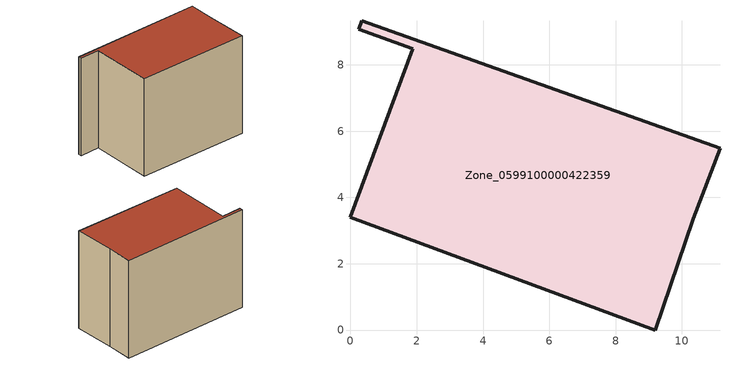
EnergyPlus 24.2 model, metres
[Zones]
Zone_0599100000422359
 floor ground (C_G): 0.34,9.33 11.15,5.49 10.35,3.35 9.2,0 0,3.4 1.88,8.49 0.25,9.07 z0.52
 wall outside (C_F): 11.15,5.49 0.34,9.33 0.25,9.07 1.88,8.49 0,3.4 9.2,0 10.35,3.35 11.15,5.49 z0.52:9.22
 roof outside (C_R): 9.2,0 10.35,3.35 11.15,5.49 0.34,9.33 0.25,9.07 1.88,8.49 0,3.4 z9.22
[BUILDING]
Pand.0599100000422359: North Axis=0; Terrain=City; Loads Convergence Tolerance Value=0.04; Temperature Convergence Tolerance Value=0.4; Solar Distribution=FullExterior; Maximum Number of Warmup Days=25; Minimum Number of Warmup Days=1
[Site:Location]
Rotterdam.The.Hague.AP_ZH_NLD Design_Conditions: Latitude=51.96; Longitude=4.45; Time Zone=1; Elevation=-4.5
[SITE:GROUNDTEMPERATURE:BUILDINGSURFACE]
18, 18, 18, 18, 18, 18, 18, 18, 18, 18, 18, 18
[MATERIAL] Thermal Absorptance=0.9; Solar Absorptance=0.7; Visible Absorptance=0.7
Name | Roughness | Thickness | Conductivity | Density | Specific Heat
G.TI.2006-2014 | MediumSmooth | 0.15 | 0.06 | 540 | 1210
F.TI.2006-2014 | Rough | 0.3 | 0.12 | 1920 | 840
R.TI.2006-2014 | MediumRough | 0.2 | 0.08 | 1500 | 1000
[CONSTRUCTION]
C_G: G.TI.2006-2014
C_F: F.TI.2006-2014
C_R: R.TI.2006-2014
[ZONE]
Zone_0599100000422359: Type=1; Multiplier=1; Ceiling Height=Autocalculate; Volume=Autocalculate; Floor Area=autocalculate; Part of Total Floor Area=Yes
[ZONEINFILTRATION:DESIGNFLOWRATE]
Infil_Zone_0599100000422359: Zone or ZoneList or Space or SpaceList=Zone_0599100000422359; Schedule=AlwaysOn; Design Flow Rate Calculation Method=Flow/Area; Flow Rate per Floor Area=0.0015; Constant Term Coefficient=1; Temperature Term Coefficient=0; Velocity Term Coefficient=0; Velocity Squared Term Coefficient=0
[HVACTEMPLATE:ZONE:IDEALLOADSAIRSYSTEM]
Zone_0599100000422359: Maximum Heating Supply Air Temperature=50; Minimum Cooling Supply Air Temperature=13; Maximum Heating Supply Air Humidity Ratio=0.0156; Minimum Cooling Supply Air Humidity Ratio=0.0077; Heating Limit=NoLimit; Cooling Limit=NoLimit; Dehumidification Control Type=ConstantSensibleHeatRatio; Cooling Sensible Heat Ratio=0.7; Dehumidification Setpoint=60; Humidification Control Type=None; Humidification Setpoint=30; Outdoor Air Method=None; Outdoor Air Flow Rate per Person=0.00944; Outdoor Air Flow Rate per Zone Floor Area=0; Outdoor Air Flow Rate per Zone=0; Demand Controlled Ventilation Type=None; Outdoor Air Economizer Type=NoEconomizer; Heat Recovery Type=None; Sensible Heat Recovery Effectiveness=0.7; Latent Heat Recovery Effectiveness=0.65
[ZONECONTROL:THERMOSTAT]
ThermostatControl_Zone_0599100000422359: Zone or ZoneList=Zone_0599100000422359; Control Type Schedule=DualSetpointControlType; Control 1=Thermostat_Zone_0599100000422359; Temperature Difference Between Cutout And Setpoint=0
[THERMOSTATSETPOINT:DUALSETPOINT]
Thermostat_Zone_0599100000422359: Heating Setpoint Temperature Schedule=HeatingSetpoint_Zone_0599100000422359; Cooling Setpoint Temperature Schedule=CoolingSetpoint_Zone_0599100000422359
[SCHEDULE:COMPACT]
HeatingSetpoint_Zone_0599100000422359: Through: 12/31, For: AllDays, Until: 24:00, 21
CoolingSetpoint_Zone_0599100000422359: Through: 12/31, For: AllDays, Until: 24:00, 24
DualSetpointControlType: Through: 12/31, For: AllDays, Until: 24:00, 4
AlwaysOn: Through: 12/31, For: AllDays, Until: 24:00, 1
